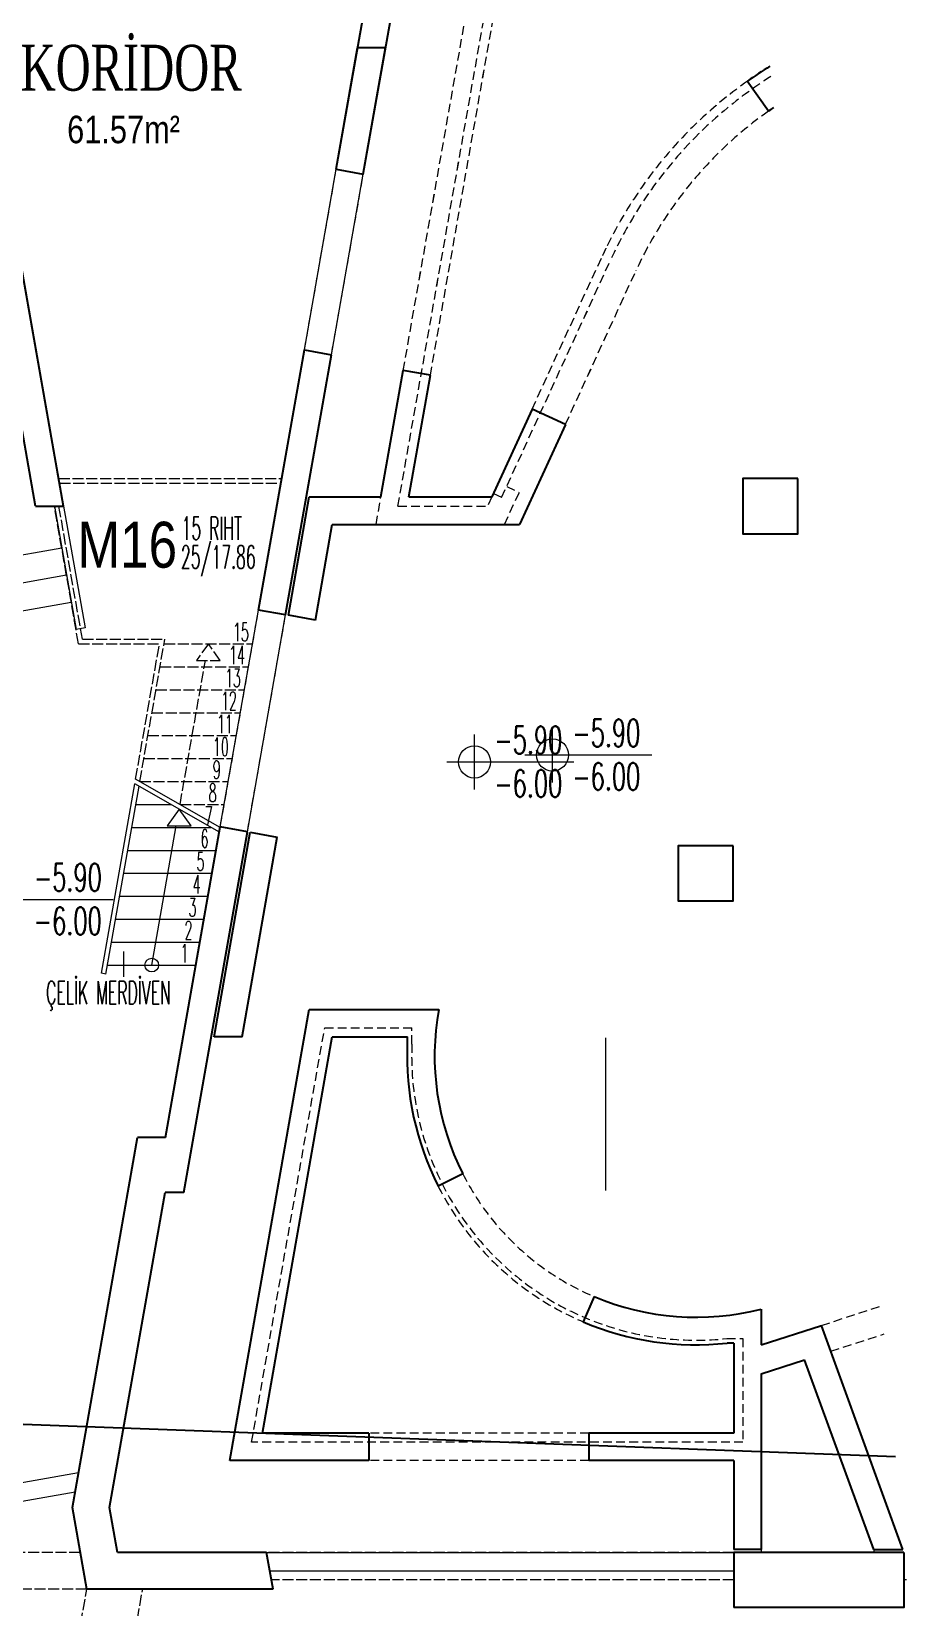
# Model space of a CAD drawing. Header units: millimetres. Extents: x 24907 to 30960, y 3978 to 9944.
# Drawn here: x 29717 to 30671, y 7249 to 8967 of the extents above; entities that cross this region are included whole.
import ezdxf
from ezdxf.enums import TextEntityAlignment as Align

# ---------------------------------------------------------------- set-up
doc = ezdxf.new("R2010")
doc.units = ezdxf.units.MM
for name, pattern in [('ACAD_ISO02W100', [15, 12, -3]), ('DOT', [6.35, 0, -6.35]), ('DUZ', [0]), ('HIDDEN', [9.525, 6.35, -3.175])]:
    doc.linetypes.add(name, pattern=pattern)
for name, color, linetype, lineweight in [('dv', 1, 'Continuous', 20), ('iz', 241, 'DOT', 13), ('kl', 5, 'Continuous', 25), ('kr', 42, 'Continuous', 9), ('MER', 132, 'Continuous', 9), ('P', 121, 'HIDDEN', 13), ('PR', 200, 'Continuous', 13), ('y2', 52, 'Continuous', 13), ('y3', 3, 'Continuous', 13), ('y4', 4, 'Continuous', 13), ('y5', 170, 'Continuous', 13)]:
    doc.layers.add(name, color=color, linetype=linetype, lineweight=lineweight)
doc.layers.add('M2', color=6, linetype='Continuous', lineweight=15, plot=False)
doc.layers.add('stop1', color=7, linetype='Continuous', lineweight=13, true_color=0x9e9e9e)
doc.layers.add('t-ax', color=211, linetype='Continuous')
doc.styles.add('ARIAL', font='arial.ttf', dxfattribs={"width": 0.6, "height": 50})
doc.styles.add('OLCUı100', font='romanstw.shx', dxfattribs={"width": 0.6, "height": 20})
doc.styles.add('TROMANS', font='romanstw.shx', dxfattribs={"width": 0.6, "height": 60})
doc.styles.add('yazi', font='times.ttf', dxfattribs={"height": 0.5})

msp = doc.modelspace()

# ---------------------------------------------------------------- linework, layer by layer
at = {"layer": 'dv'}
for p, q in [((30014.2, 8619.5), (30048.9, 8816.4)), ((30043.7, 8614.3), (30078.4, 8811.2)), ((29922.5, 8099.8), (29964.2, 8336.1)), ((29952.1, 8094.6), (29993.7, 8330.9)), ((30342.9, 7703.7), (30342.9, 7870.1)), ((29449.7, 7340.2), (29768, 7396.3)), ((29453.2, 7320.5), (29764.3, 7375.4)), ((29973, 7309.3), (30482.2, 7309.3)), ((29973, 7309.3), (30482.2, 7309.3)), ((29976.6, 7289.3), (30482.2, 7289.3)), ((29976.6, 7289.3), (30482.2, 7289.3))]:
    msp.add_line(p, q, dxfattribs=at)
at = {"layer": 'iz', "linetype": 'ACAD_ISO02W100'}
for p, q in [((29746.4, 8479.3), (29989.4, 8479.3)), ((29746.4, 8479.3), (29989.4, 8479.3)), ((29747.3, 8474.3), (29988.6, 8474.3)), ((29747.3, 8474.3), (29988.6, 8474.3)), ((29768, 8299.3), (29741.6, 8449.3)), ((29768, 8299.3), (29741.6, 8449.3)), ((29772.2, 8304.3), (29746.6, 8449.3)), ((29772.2, 8304.3), (29746.6, 8449.3)), ((29768, 8299.3), (29856.2, 8299.3)), ((29768, 8299.3), (29856.2, 8299.3)), ((29772.2, 8304.3), (29862.1, 8304.3)), ((29772.2, 8304.3), (29862.1, 8304.3)), ((29830.2, 8151.9), (29856.2, 8299.3)), ((29830.2, 8151.9), (29856.2, 8299.3)), ((29834.8, 8149.3), (29862.1, 8304.3)), ((29834.8, 8149.3), (29862.1, 8304.3)), ((29861.2, 8299.3), (29957.7, 8299.3)), ((29861.2, 8299.3), (29957.7, 8299.3)), ((29878.6, 8124.3), (29906.3, 8281.3)), ((29878.6, 8124.3), (29906.3, 8281.3)), ((29856.8, 8274.3), (29953.3, 8274.3)), ((29856.8, 8274.3), (29953.3, 8274.3)), ((29852.4, 8249.3), (29948.9, 8249.3)), ((29852.4, 8249.3), (29948.9, 8249.3)), ((29848, 8224.3), (29944.5, 8224.3)), ((29848, 8224.3), (29944.5, 8224.3)), ((29843.6, 8199.3), (29940.1, 8199.3)), ((29843.6, 8199.3), (29940.1, 8199.3)), ((29839.2, 8174.3), (29935.7, 8174.3)), ((29839.2, 8174.3), (29935.7, 8174.3)), ((29834.8, 8149.3), (29931.2, 8149.3)), ((29834.8, 8149.3), (29931.2, 8149.3)), ((29878.6, 8124.3), (29926.8, 8124.3)), ((29878.6, 8124.3), (29926.8, 8124.3)), ((29769.9, 7309.3), (29455.2, 7309.3)), ((30482.2, 7309.3), (29973, 7309.3)), ((30482.2, 7309.3), (29973, 7309.3)), ((29777, 7269.3), (29462.2, 7269.3)), ((29718.3, 6936.3), (29777, 7269.3)), ((29777.4, 6926.1), (29837.9, 7269.3)), ((30482.2, 7279.3), (29978.3, 7279.3)), ((30482.2, 7279.3), (29978.3, 7279.3))]:
    msp.add_line(p, q, dxfattribs=at)
msp.add_lwpolyline([(29896.5, 8281.3), (29922.5, 8281.3), (29909.5, 8299.3)], close=True, dxfattribs=at)
msp.add_lwpolyline([(29896.5, 8281.3), (29922.5, 8281.3), (29909.5, 8299.3)], close=True, dxfattribs=at)
at = {"layer": 'kl'}
for p, q in [((29721.2, 8449.3), (29555.7, 9388.2)), ((29751.7, 8449.3), (29586.1, 9388.2)), ((30078.4, 8811.2), (30119.5, 9044.1)), ((30048.9, 8816.4), (30077.8, 8980.4)), ((29721.2, 8449.3), (29633.2, 8948.6)), ((29751.7, 8449.3), (29663.7, 8948.6)), ((30048.9, 8816.4), (30072.2, 8948.6)), ((30102.6, 8948.6), (30072.2, 8948.6)), ((30078.4, 8811.2), (30102.6, 8948.6)), ((29964.2, 8336.1), (30014.2, 8619.5)), ((29964.2, 8336.1), (30014.2, 8619.5)), ((29993.7, 8330.9), (30043.7, 8614.3)), ((29993.7, 8330.9), (30043.7, 8614.3)), ((30262.4, 8555.1), (30218.5, 8459.4)), ((30262.4, 8555.1), (30218.5, 8459.4)), ((30298.8, 8538.4), (30262.4, 8555.1)), ((30298.8, 8538.4), (30262.4, 8555.1)), ((30298.8, 8538.4), (30248.7, 8429.4)), ((30298.8, 8538.4), (30248.7, 8429.4)), ((29721.2, 8449.3), (29751.7, 8449.3)), ((29721.2, 8449.3), (29751.7, 8449.3)), ((29996.7, 8330.4), (30019.4, 8459.4)), ((29996.7, 8330.4), (30019.4, 8459.4)), ((30026.2, 8325.2), (30044.6, 8429.4)), ((30026.2, 8325.2), (30044.6, 8429.4)), ((29862.9, 7761.4), (29922.5, 8099.8)), ((29862.9, 7761.4), (29922.5, 8099.8)), ((29882.7, 7701.4), (29952.1, 8094.6)), ((29882.7, 7701.4), (29952.1, 8094.6)), ((29915.7, 7871), (29955, 8094)), ((29915.7, 7871), (29955, 8094)), ((29946.2, 7871), (29984.6, 8088.8)), ((29946.2, 7871), (29984.6, 8088.8)), ((29932.8, 7409.3), (30019.5, 7901)), ((29932.8, 7409.3), (30019.5, 7901)), ((30019.5, 7901), (30160.6, 7901)), ((30019.5, 7901), (30160.6, 7901)), ((29968.5, 7439.3), (30044.6, 7871)), ((29968.5, 7439.3), (30044.6, 7871)), ((30044.6, 7871), (30126.4, 7871)), ((30044.6, 7871), (30126.4, 7871)), ((30126.4, 7863.3), (30126.4, 7871)), ((30126.4, 7863.3), (30126.4, 7871)), ((29761.3, 7358.3), (29832.4, 7761.4)), ((29761.3, 7358.3), (29832.4, 7761.4)), ((29862.9, 7761.4), (29832.4, 7761.4)), ((29862.9, 7761.4), (29832.4, 7761.4)), ((30186.8, 7721.8), (30160, 7708.3)), ((30186.8, 7721.8), (30160, 7708.3)), ((29801.9, 7358.3), (29862.4, 7701.4)), ((29801.9, 7358.3), (29862.4, 7701.4)), ((29882.7, 7701.4), (29862.4, 7701.4)), ((29882.7, 7701.4), (29862.4, 7701.4)), ((30329.9, 7588), (30318.2, 7560.4)), ((30329.9, 7588), (30318.2, 7560.4)), ((30512.2, 7574.5), (30512.2, 7535.5)), ((30512.2, 7574.5), (30512.2, 7535.5)), ((30482.2, 7537.3), (30475, 7537.3)), ((30482.2, 7537.3), (30475, 7537.3)), ((30482.2, 7537.3), (30482.2, 7439.3)), ((30482.2, 7537.3), (30482.2, 7439.3)), ((30512.2, 7504), (30512.2, 7312.3)), ((30512.2, 7504), (30512.2, 7312.3)), ((30084.3, 7439.3), (29968.5, 7439.3)), ((30084.3, 7439.3), (29968.5, 7439.3)), ((30084.3, 7439.3), (30084.3, 7409.3)), ((30084.3, 7439.3), (30084.3, 7409.3)), ((30482.2, 7439.3), (30324.3, 7439.3)), ((30324.3, 7439.3), (30324.3, 7409.3)), ((30482.2, 7439.3), (30324.3, 7439.3)), ((30324.3, 7439.3), (30324.3, 7409.3)), ((30084.3, 7409.3), (29932.8, 7409.3)), ((30084.3, 7409.3), (29932.8, 7409.3)), ((30482.2, 7409.3), (30324.3, 7409.3)), ((30482.2, 7409.3), (30324.3, 7409.3)), ((30482.2, 7409.3), (30482.2, 7312.3)), ((30482.2, 7409.3), (30482.2, 7312.3)), ((29777, 7269.3), (29761.3, 7358.3)), ((29810.6, 7309.3), (29801.9, 7358.3)), ((29973, 7309.3), (29810.6, 7309.3)), ((29980.1, 7269.3), (29973, 7309.3)), ((30512.2, 7312.3), (30482.2, 7312.3)), ((30512.2, 7312.3), (30482.2, 7312.3)), ((30667.8, 7309.3), (30482.2, 7309.3)), ((30482.2, 7309.3), (30482.2, 7249.3)), ((30667.8, 7309.3), (30482.2, 7309.3)), ((30482.2, 7309.3), (30482.2, 7249.3)), ((29980.1, 7269.3), (29777, 7269.3))]:
    msp.add_line(p, q, dxfattribs=at)
at = {"layer": 'kl', "ltscale": 2}
for p, q in [((30520.1, 8879.7), (30497, 8912.4)), ((30151.5, 8591.9), (30121.9, 8597.1)), ((30151.5, 8591.9), (30121.9, 8597.1)), ((29993.7, 8330.9), (29964.2, 8336.1)), ((29993.7, 8330.9), (29964.2, 8336.1)), ((29952.1, 8094.6), (29922.5, 8099.8)), ((29952.1, 8094.6), (29922.5, 8099.8)), ((30512.2, 7535.5), (30577.8, 7556.7)), ((30512.2, 7535.5), (30577.8, 7556.7)), ((30666.7, 7312.3), (30577.8, 7556.7)), ((30666.7, 7312.3), (30577.8, 7556.7)), ((30512.2, 7504), (30559.5, 7519.3)), ((30512.2, 7504), (30559.5, 7519.3)), ((30634.8, 7312.3), (30559.5, 7519.3)), ((30634.8, 7312.3), (30559.5, 7519.3)), ((30634.8, 7312.3), (30666.7, 7312.3)), ((30634.8, 7312.3), (30666.7, 7312.3))]:
    msp.add_line(p, q, dxfattribs=at)
at = {"layer": 'kl', "linetype": 'DUZ'}
for p, q in [((30048.9, 8816.4), (30078.4, 8811.2)), ((30048.9, 8816.4), (30078.4, 8811.2)), ((30014.2, 8619.5), (30043.7, 8614.3)), ((30014.2, 8619.5), (30043.7, 8614.3)), ((30026.2, 8325.2), (29996.7, 8330.4)), ((30026.2, 8325.2), (29996.7, 8330.4)), ((29955, 8094), (29984.6, 8088.8)), ((29955, 8094), (29984.6, 8088.8)), ((29946.2, 7871), (29915.7, 7871)), ((29946.2, 7871), (29915.7, 7871))]:
    msp.add_line(p, q, dxfattribs=at)
at = {"layer": 'kl', "linetype": 'ByBlock', "ltscale": 0.5}
for p, q in [((30097.6, 8459.4), (30121.9, 8597.1)), ((30097.6, 8459.4), (30121.9, 8597.1)), ((30128.1, 8459.4), (30151.5, 8591.9)), ((30128.1, 8459.4), (30151.5, 8591.9)), ((30019.4, 8459.4), (30097.6, 8459.4)), ((30019.4, 8459.4), (30097.6, 8459.4)), ((30128.1, 8459.4), (30218.5, 8459.4)), ((30128.1, 8459.4), (30218.5, 8459.4)), ((30044.6, 8429.4), (30248.7, 8429.4)), ((30044.6, 8429.4), (30248.7, 8429.4))]:
    msp.add_line(p, q, dxfattribs=at)
at = {"layer": 'kl'}
for points in [[(30552, 8479.3), (30492, 8479.3), (30492, 8419.3), (30552, 8419.3)], [(30481.5, 8079.3), (30421.5, 8079.3), (30421.5, 8019.3), (30481.5, 8019.3)]]:
    msp.add_lwpolyline(points, close=True, dxfattribs=at)
at = {"layer": 'kl', "linetype": 'DUZ'}
msp.add_lwpolyline([(30667.8, 7309.3), (30667.8, 7249.3), (30482.2, 7249.3)], dxfattribs=at)
msp.add_lwpolyline([(30667.8, 7309.3), (30667.8, 7249.3), (30482.2, 7249.3)], dxfattribs=at)
at = {"layer": 'kl', "ltscale": 2}
for radius, start in [(475, 121.6593), (435, 124.3177)]:
    msp.add_arc((30770.9, 8524.3), radius, start, 125.2074, dxfattribs=at)
at = {"layer": 'kl'}
for radius, start, end in [(285, 169.7829, 206.831), (285, 169.7829, 206.831), (315, 177.6597, 206.831), (315, 177.6597, 206.831), (285, 247.0385, 284.4433), (285, 247.0385, 284.4433), (315, 247.0385, 276.179), (315, 247.0385, 276.179)]:
    msp.add_arc((30441.1, 7850.5), radius, start, end, dxfattribs=at)
at = {"layer": 'kr', "ltscale": 1.5}
for p, q in [((29792.9, 7940.3), (29829.2, 8146.7)), ((29792.9, 7940.3), (29829.2, 8146.7)), ((29797.8, 7939.4), (29833.9, 8144.1)), ((29797.8, 7939.4), (29833.9, 8144.1)), ((29797.8, 7939.4), (29792.9, 7940.3)), ((29797.8, 7939.4), (29792.9, 7940.3))]:
    msp.add_line(p, q, dxfattribs=at)
at = {"layer": 'MER', "ltscale": 2}
for p, q in [((29749.6, 8403.5), (29641.3, 8384.4)), ((29749.6, 8403.5), (29641.3, 8384.4)), ((29754.8, 8374), (29646.5, 8354.9)), ((29754.8, 8374), (29646.5, 8354.9)), ((29760, 8344.4), (29651.7, 8325.3)), ((29760, 8344.4), (29651.7, 8325.3))]:
    msp.add_line(p, q, dxfattribs=at)
at = {"layer": 'MER'}
for p, q in [((29921.5, 8094.1), (29829.2, 8146.7)), ((29921.5, 8094.1), (29829.2, 8146.7)), ((29922.4, 8099.3), (29830.2, 8151.9)), ((29922.4, 8099.3), (29830.2, 8151.9)), ((29830.4, 8124.3), (29868.5, 8124.3)), ((29830.4, 8124.3), (29868.5, 8124.3)), ((29826, 8099.3), (29912.3, 8099.3)), ((29826, 8099.3), (29912.3, 8099.3)), ((29847.8, 7949.3), (29874.5, 8101.1)), ((29847.8, 7949.3), (29874.5, 8101.1)), ((29821.6, 8074.3), (29918, 8074.3)), ((29821.6, 8074.3), (29918, 8074.3)), ((29817.2, 8049.3), (29913.6, 8049.3)), ((29817.2, 8049.3), (29913.6, 8049.3)), ((29812.7, 8024.3), (29909.2, 8024.3)), ((29812.7, 8024.3), (29909.2, 8024.3)), ((29808.3, 7999.3), (29904.8, 7999.3)), ((29808.3, 7999.3), (29904.8, 7999.3)), ((29803.9, 7974.3), (29900.4, 7974.3)), ((29803.9, 7974.3), (29900.4, 7974.3)), ((29799.5, 7949.3), (29896, 7949.3)), ((29799.5, 7949.3), (29896, 7949.3))]:
    msp.add_line(p, q, dxfattribs=at)
at = {"layer": 'MER', "ltscale": 1.5}
msp.add_lwpolyline([(29864.7, 8101.1), (29890.7, 8101.1), (29877.7, 8119.1)], close=True, dxfattribs=at)
msp.add_lwpolyline([(29864.7, 8101.1), (29890.7, 8101.1), (29877.7, 8119.1)], close=True, dxfattribs=at)
at = {"layer": 'MER'}
msp.add_circle((29847.8, 7949.3), 7.5, dxfattribs=at)
msp.add_circle((29847.8, 7949.3), 7.5, dxfattribs=at)
at = {"layer": 'P', "ltscale": 1.5}
for p, q in [((30116.2, 8449.4), (30239.6, 9149.3)), ((30121.9, 8597.1), (30200.1, 9040.3)), ((30151.5, 8591.9), (30229.6, 9035.1)), ((30116.2, 8449.4), (30205.9, 8958.2)), ((30121.9, 8597.1), (30185.6, 8958.2)), ((30151.5, 8591.9), (30216, 8958.2)), ((30014.2, 8619.5), (30048.9, 8816.4)), ((30043.7, 8614.3), (30078.4, 8811.2)), ((30229.2, 8458.9), (30348.3, 8718.2)), ((30229.2, 8458.9), (30342.9, 8706.5)), ((30262.4, 8555.1), (30339.2, 8722.4)), ((30262.4, 8555.1), (30339.2, 8722.4)), ((30298.8, 8538.5), (30375.5, 8705.7)), ((30298.8, 8538.5), (30342.9, 8634.6)), ((30234.7, 8470.7), (30248.3, 8464.4)), ((30234.7, 8470.7), (30248.3, 8464.4)), ((30092.3, 8429.4), (30097.6, 8459.4)), ((30092.3, 8429.4), (30097.6, 8459.4)), ((30116.2, 8449.4), (30213.9, 8449.4)), ((30116.2, 8449.4), (30213.9, 8449.4)), ((30218.5, 8459.4), (30213.9, 8449.4)), ((30218.5, 8459.4), (30213.9, 8449.4)), ((30220.2, 8463), (30229.2, 8458.9)), ((30220.2, 8463), (30229.2, 8458.9)), ((30232.2, 8429.4), (30248.3, 8464.4)), ((30232.2, 8429.4), (30248.3, 8464.4)), ((29922.5, 8099.8), (29964.2, 8336.1)), ((29952.1, 8094.6), (29993.7, 8330.9)), ((29956.6, 7429.3), (30036.3, 7881)), ((29956.6, 7429.3), (30036.3, 7881)), ((30036.3, 7881), (30131.4, 7881)), ((30036.3, 7881), (30131.4, 7881)), ((30131.4, 7863.2), (30131.4, 7881)), ((30131.4, 7863.2), (30131.4, 7881)), ((30577.8, 7556.7), (30643.6, 7577.9)), ((30577.8, 7556.7), (30643.6, 7577.9)), ((30474.7, 7542.3), (30492.2, 7542.3)), ((30474.7, 7542.3), (30492.2, 7542.3)), ((30492.2, 7542.3), (30492.2, 7429.3)), ((30492.2, 7542.3), (30492.2, 7429.3)), ((30588, 7528.5), (30646.3, 7547.3)), ((30588, 7528.5), (30646.3, 7547.3)), ((30324.3, 7439.3), (30084.3, 7439.3)), ((30324.3, 7439.3), (30084.3, 7439.3)), ((30492.2, 7429.3), (29956.6, 7429.3)), ((30492.2, 7429.3), (29956.6, 7429.3)), ((30324.3, 7409.3), (30084.3, 7409.3)), ((30324.3, 7409.3), (30084.3, 7409.3)), ((30670.5, 7279.3), (30667.8, 7279.3)), ((30670.5, 7279.3), (30667.8, 7279.3))]:
    msp.add_line(p, q, dxfattribs=at)
for centre, radius, start, end in [((30770.9, 8524.3), 465, 122.2752, 155.3467), ((30770.9, 8524.3), 475, 125.2074, 155.3467), ((30770.9, 8524.3), 435, 125.2074, 155.3467), ((30770.9, 8524.3), 475, 154.2903, 155.3467), ((30441.1, 7850.5), 310, 177.6409, 276.2286), ((30441.1, 7850.5), 310, 177.6409, 276.2286), ((30441.1, 7850.5), 285, 206.831, 247.0385), ((30441.1, 7850.5), 285, 206.831, 247.0385), ((30441.1, 7850.5), 315, 206.831, 247.0385), ((30441.1, 7850.5), 315, 206.831, 247.0385)]:
    msp.add_arc(centre, radius, start, end, dxfattribs=at)
at = {"layer": 'PR'}
for p, q in [((29741.6, 8449.3), (29765.3, 8314.9)), ((29741.6, 8449.3), (29765.3, 8314.9)), ((29751.7, 8449.3), (29775.1, 8316.6)), ((29751.7, 8449.3), (29775.1, 8316.6))]:
    msp.add_line(p, q, dxfattribs=at)
at = {"layer": 'PR', "ltscale": 2}
msp.add_line((29775.1, 8316.6), (29765.3, 8314.9), dxfattribs=at)
msp.add_line((29775.1, 8316.6), (29765.3, 8314.9), dxfattribs=at)
at = {"layer": 'stop1', "ltscale": 2}
msp.add_line((30512.2, 7312.3), (30512.2, 7309.3), dxfattribs=at)
msp.add_line((30512.2, 7312.3), (30512.2, 7309.3), dxfattribs=at)
at = {"layer": 'stop1', "linetype": 'DUZ'}
msp.add_line((30634.8, 7312.3), (30634.8, 7309.3), dxfattribs=at)
msp.add_line((30634.8, 7312.3), (30634.8, 7309.3), dxfattribs=at)
at = {"layer": 't-ax'}
msp.add_line((30658.4, 7413.6), (29609.2, 7452.4), dxfattribs=at)
at = {"layer": 'y2'}
msp.add_line((29816.9, 7964), (29816.9, 7936.4), dxfattribs=at)
msp.add_line((29816.9, 7964), (29816.9, 7936.4), dxfattribs=at)
at = {"layer": 'y3'}
for p, q in [((30199.6, 8140.6), (30199.6, 8200.6)), ((30284.6, 8148.2), (30284.6, 8208.2)), ((30254.6, 8178.2), (30392.9, 8178.2)), ((30169.6, 8170.6), (30307.9, 8170.6)), ((29667.6, 8020.8), (29805.9, 8020.8)), ((29667.6, 8020.8), (29805.9, 8020.8))]:
    msp.add_line(p, q, dxfattribs=at)
for centre in [(30284.6, 8178.2), (30199.6, 8170.6)]:
    msp.add_circle(centre, 17.5, dxfattribs=at)

# ---------------------------------------------------------------- texts
at = {"layer": 'M2', "style": 'ARIAL', "width": 0.8}
msp.add_text('61.57m² ', height=30, rotation=0, dxfattribs=at).set_placement((29821.7, 8844.8), align=Align.CENTER)
msp.add_text('61.57m² ', height=30, rotation=0, dxfattribs=at).set_placement((29821.7, 8844.8), align=Align.CENTER)
at = {"layer": 'y2', "style": 'OLCUı100', "width": 0.5}
for s, height, p in [('15', 20, (29945.1, 8302.1)), ('15', 20, (29945.1, 8302.1)), ('14', 20, (29940.7, 8277.1)), ('14', 20, (29940.7, 8277.1)), ('13', 20, (29936.3, 8252.1)), ('13', 20, (29936.3, 8252.1)), ('12', 20, (29931.9, 8227.1)), ('12', 20, (29931.9, 8227.1)), ('11', 20, (29927.5, 8202.1)), ('11', 20, (29927.5, 8202.1)), ('10', 20, (29923.1, 8177.1)), ('10', 20, (29923.1, 8177.1)), ('9', 20, (29918.6, 8152.1)), ('9', 20, (29918.6, 8152.1)), ('8', 20, (29914.2, 8127.1)), ('8', 20, (29914.2, 8127.1)), ('7', 20, (29909.8, 8102.1)), ('7', 20, (29909.8, 8102.1)), ('6', 20, (29905.4, 8077.1)), ('6', 20, (29905.4, 8077.1)), ('5', 20, (29901, 8052.1)), ('5', 20, (29901, 8052.1)), ('4', 20, (29896.6, 8027.1)), ('4', 20, (29896.6, 8027.1)), ('3', 20, (29892.2, 8002.1)), ('3', 20, (29892.2, 8002.1)), ('2', 20, (29887.8, 7977.1)), ('2', 20, (29887.8, 7977.1)), ('1', 20, (29883.4, 7952.1)), ('1', 20, (29883.4, 7952.1)), ('ÇELİK MERDİVEN', 25, (29800.6, 7906.8)), ('ÇELİK MERDİVEN', 25, (29800.6, 7906.8))]:
    msp.add_text(s, height=height, rotation=360, dxfattribs=at).set_placement(p, align=Align.CENTER)
at = {"layer": 'y3', "style": 'OLCUı100', "width": 0.5}
for s, p in [('15 RIHT', (29880.3, 8412.8)), ('15 RIHT', (29880.3, 8412.8)), ('25/17.86', (29879.6, 8381.4)), ('25/17.86', (29879.6, 8381.4))]:
    msp.add_text(s, height=25, rotation=0, dxfattribs=at).set_placement(p)
at = {"layer": 'y3', "style": 'TROMANS', "width": 0.6}
for s, p in [('-5.90', (30258.3, 8179.5)), ('-5.90', (30343.3, 8187.2)), ('-6.00', (30258.2, 8132.1)), ('-6.00', (30343.2, 8139.8)), ('-5.90', (29756.3, 8029.8)), ('-5.90', (29756.3, 8029.8)), ('-6.00', (29756.2, 7982.4)), ('-6.00', (29756.2, 7982.4))]:
    msp.add_text(s, height=30, rotation=360, dxfattribs=at).set_placement(p, align=Align.CENTER)
at = {"layer": 'y4', "style": 'yazi', "width": 0.7}
msp.add_text('KORİDOR', height=50, rotation=0, dxfattribs=at).set_placement((29825.3, 8902.1), align=Align.CENTER)
msp.add_text('KORİDOR', height=50, rotation=0, dxfattribs=at).set_placement((29825.3, 8902.1), align=Align.CENTER)
at = {"layer": 'y5', "style": 'ARIAL', "width": 0.8}
msp.add_text('M16', height=50, rotation=0, dxfattribs=at).set_placement((29821.1, 8382.3), align=Align.CENTER)
msp.add_text('M16', height=50, rotation=0, dxfattribs=at).set_placement((29821.1, 8382.3), align=Align.CENTER)
msp.add_text('İÇECEK BARI & BULAŞIKHANESİ VE DEPOSU', height=40, rotation=357.8785, dxfattribs=at).set_placement((29516.1, 7202.3))

doc.saveas('drawing.dxf')
